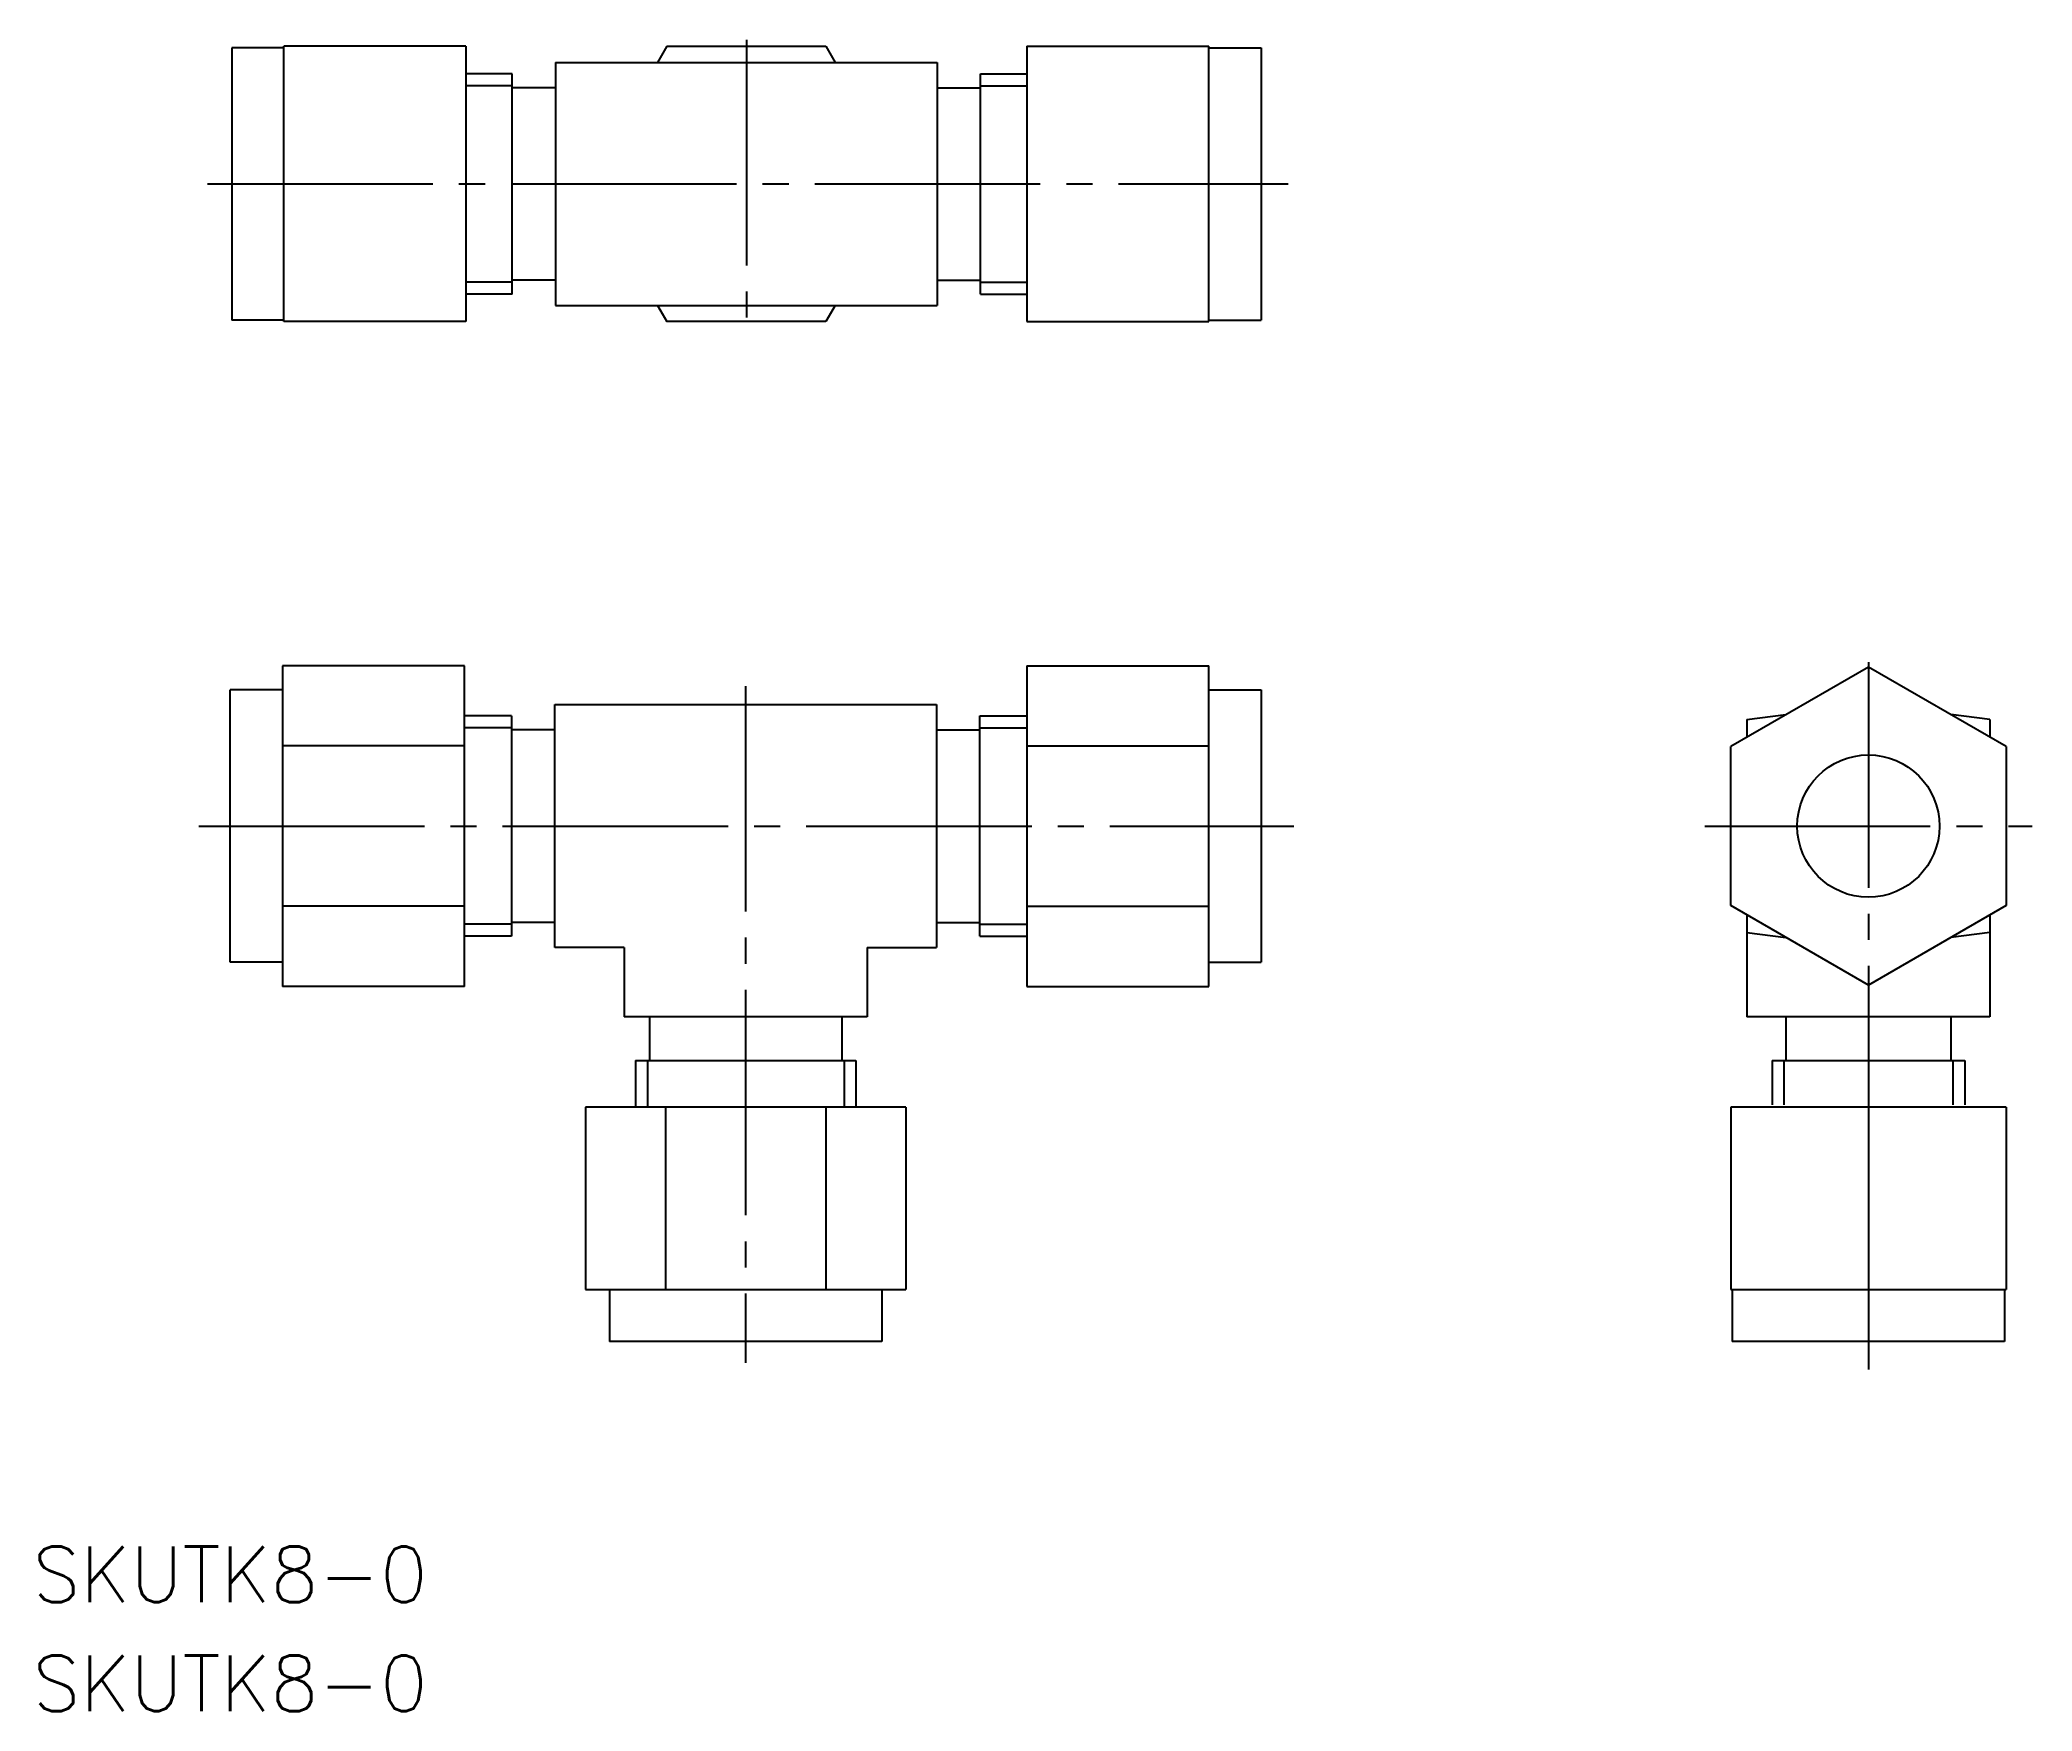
# Model space of a CAD drawing. Extents: x 77 to 192, y 64 to 160.
import ezdxf

# ---------------------------------------------------------------- set-up
doc = ezdxf.new("R2010")
doc.units = 0
doc.linetypes.add('CENTER', pattern=[17.5, 13, -1.5, 1.5, -1.5])
doc.layers.get('0').update_dxf_attribs({"linetype": 'CONTINUOUS'})
doc.layers.add('CENTER', color=1, linetype='CENTER')
doc.styles.get("Standard").update_dxf_attribs({"font": 'txt.shx', "bigfont": 'extfont.shx'})

msp = doc.modelspace()

# ---------------------------------------------------------------- linework, layer by layer
at = {"color": 7, "linetype": 'CONTINUOUS'}
for p, q in [((101.54, 159.61), (91.04, 159.61)), ((91.04, 143.74), (91.04, 159.61)), ((101.54, 159.61), (101.54, 143.74)), ((113.12, 159.61), (112.58, 158.67)), ((113.12, 159.61), (122.28, 159.61)), ((122.28, 159.61), (122.82, 158.67)), ((133.86, 159.61), (144.36, 159.61)), ((133.86, 159.61), (133.86, 143.74)), ((144.36, 143.74), (144.36, 159.61)), ((91.04, 159.52), (88.04, 159.52)), ((88.04, 159.52), (88.04, 143.82)), ((106.7, 158.67), (106.7, 144.67)), ((106.7, 158.67), (128.7, 158.67)), ((128.7, 158.67), (128.7, 144.67)), ((144.36, 159.52), (147.36, 159.52)), ((147.36, 159.52), (147.36, 143.82)), ((104.2, 158.02), (101.5, 158.02)), ((104.2, 145.32), (104.2, 158.02)), ((131.2, 158.02), (133.9, 158.02)), ((131.2, 145.32), (131.2, 158.02)), ((106.7, 157.22), (104.2, 157.22)), ((128.7, 157.22), (131.2, 157.22)), ((106.7, 146.12), (104.2, 146.12)), ((128.7, 146.12), (131.2, 146.12)), ((104.2, 145.32), (101.5, 145.32)), ((106.7, 144.67), (128.7, 144.67)), ((112.58, 144.67), (113.12, 143.74)), ((122.82, 144.67), (122.28, 143.74)), ((131.2, 145.32), (133.9, 145.32)), ((91.04, 143.82), (88.04, 143.82)), ((101.54, 143.74), (91.04, 143.74)), ((122.28, 143.74), (113.12, 143.74)), ((133.86, 143.74), (144.36, 143.74)), ((144.36, 143.82), (147.36, 143.82)), ((90.96, 123.91), (90.96, 105.43)), ((101.46, 123.91), (90.96, 123.91)), ((101.46, 105.43), (101.46, 123.91)), ((133.86, 123.91), (144.36, 123.91)), ((133.86, 123.91), (133.86, 105.43)), ((144.36, 105.43), (144.36, 123.91)), ((182.36, 123.83), (174.43, 119.25)), ((190.3, 119.25), (182.36, 123.83)), ((90.96, 122.52), (87.96, 122.52)), ((87.96, 106.82), (87.96, 122.52)), ((144.36, 122.52), (147.36, 122.52)), ((147.36, 122.52), (147.36, 106.82)), ((104.16, 121.02), (101.46, 121.02)), ((104.16, 121.02), (104.16, 108.32)), ((106.66, 107.67), (106.66, 121.67)), ((106.66, 121.67), (128.66, 121.67)), ((128.66, 121.67), (128.66, 107.67)), ((131.16, 121.02), (133.86, 121.02)), ((131.16, 108.32), (131.16, 121.02)), ((175.36, 120.81), (177.61, 121.09)), ((175.36, 120.81), (175.36, 119.79)), ((189.36, 120.81), (187.12, 121.09)), ((189.36, 120.81), (189.36, 119.79)), ((106.66, 120.22), (104.16, 120.22)), ((128.66, 120.22), (131.16, 120.22)), ((101.46, 119.29), (90.96, 119.29)), ((133.86, 119.29), (144.36, 119.29)), ((174.43, 110.09), (174.43, 119.25)), ((190.3, 119.25), (190.3, 110.09)), ((101.46, 110.05), (90.96, 110.05)), ((106.66, 109.12), (104.16, 109.12)), ((128.66, 109.12), (131.16, 109.12)), ((133.86, 110.05), (144.36, 110.05)), ((182.36, 105.51), (174.43, 110.09)), ((175.36, 109.55), (175.36, 103.67)), ((190.3, 110.09), (182.36, 105.51)), ((189.36, 109.55), (189.36, 103.67)), ((104.16, 108.32), (101.46, 108.32)), ((131.16, 108.32), (133.86, 108.32)), ((175.36, 108.53), (177.61, 108.25)), ((189.36, 108.53), (187.12, 108.25)), ((90.96, 106.82), (87.96, 106.82)), ((110.66, 107.67), (106.66, 107.67)), ((110.66, 107.67), (110.66, 103.67)), ((124.66, 107.67), (128.66, 107.67)), ((124.66, 107.67), (124.66, 103.67)), ((144.36, 106.82), (147.36, 106.82)), ((101.46, 105.43), (90.96, 105.43)), ((133.86, 105.43), (144.36, 105.43)), ((124.66, 103.67), (110.66, 103.67)), ((112.11, 103.67), (112.11, 101.17)), ((123.21, 103.67), (123.21, 101.17)), ((189.36, 103.67), (175.36, 103.67)), ((177.61, 103.67), (177.61, 101.17)), ((187.11, 103.67), (187.11, 101.17)), ((111.31, 101.17), (111.31, 98.47)), ((111.31, 101.17), (124.01, 101.17)), ((124.01, 101.17), (124.01, 98.47)), ((176.81, 101.17), (187.92, 101.17)), ((176.81, 101.17), (176.81, 98.61)), ((187.92, 101.17), (187.92, 98.61)), ((126.9, 98.47), (108.43, 98.47)), ((108.43, 98.47), (108.43, 87.97)), ((113.04, 98.47), (113.04, 87.97)), ((122.28, 98.47), (122.28, 87.97)), ((126.9, 98.47), (126.9, 87.97)), ((190.3, 98.47), (174.43, 98.47)), ((174.43, 98.47), (174.43, 87.97)), ((182.36, 98.47), (182.36, 87.97)), ((190.3, 98.47), (190.3, 87.97)), ((108.43, 87.97), (126.9, 87.97)), ((109.81, 87.97), (109.81, 84.97)), ((125.51, 87.97), (125.51, 84.97)), ((174.43, 87.97), (190.3, 87.97)), ((174.51, 87.97), (174.51, 84.97)), ((190.21, 87.97), (190.21, 84.97)), ((125.51, 84.97), (109.81, 84.97)), ((190.21, 84.97), (174.51, 84.97))]:
    msp.add_line(p, q, dxfattribs=at)
at = {"color": 3, "linetype": 'CONTINUOUS'}
for p, q in [((104.2, 157.33), (101.5, 157.33)), ((131.2, 157.33), (133.9, 157.33)), ((104.2, 146.01), (101.5, 146.01)), ((131.2, 146.01), (133.9, 146.01)), ((104.16, 120.33), (101.46, 120.33)), ((131.16, 120.33), (133.86, 120.33)), ((104.16, 109.01), (101.46, 109.01)), ((131.16, 109.01), (133.86, 109.01)), ((112, 101.17), (112, 98.47)), ((123.33, 101.17), (123.33, 98.47)), ((177.49, 101.17), (177.49, 98.61)), ((187.23, 101.17), (187.23, 98.61))]:
    msp.add_line(p, q, dxfattribs=at)
at = {"color": 7, "linetype": 'CONTINUOUS'}
msp.add_circle((182.36, 114.67), 4.1, dxfattribs=at)
at = {"layer": 'CENTER', "color": 1, "linetype": 'CENTER'}
for p, q in [((117.7, 159.98), (117.7, 142.91)), ((86.64, 151.67), (148.93, 151.67)), ((182.36, 124.11), (182.36, 83.35)), ((117.66, 122.74), (117.66, 83.74)), ((86.15, 114.67), (149.25, 114.67)), ((172.93, 114.67), (191.8, 114.67))]:
    msp.add_line(p, q, dxfattribs=at)

# ---------------------------------------------------------------- texts
at = {"color": 7, "linetype": 'CONTINUOUS'}
for p in [(76.57, 69.95), (76.57, 63.67)]:
    msp.add_text('SKUTK8-0', height=3.2, dxfattribs=at).set_placement(p)

doc.saveas('drawing.dxf')
